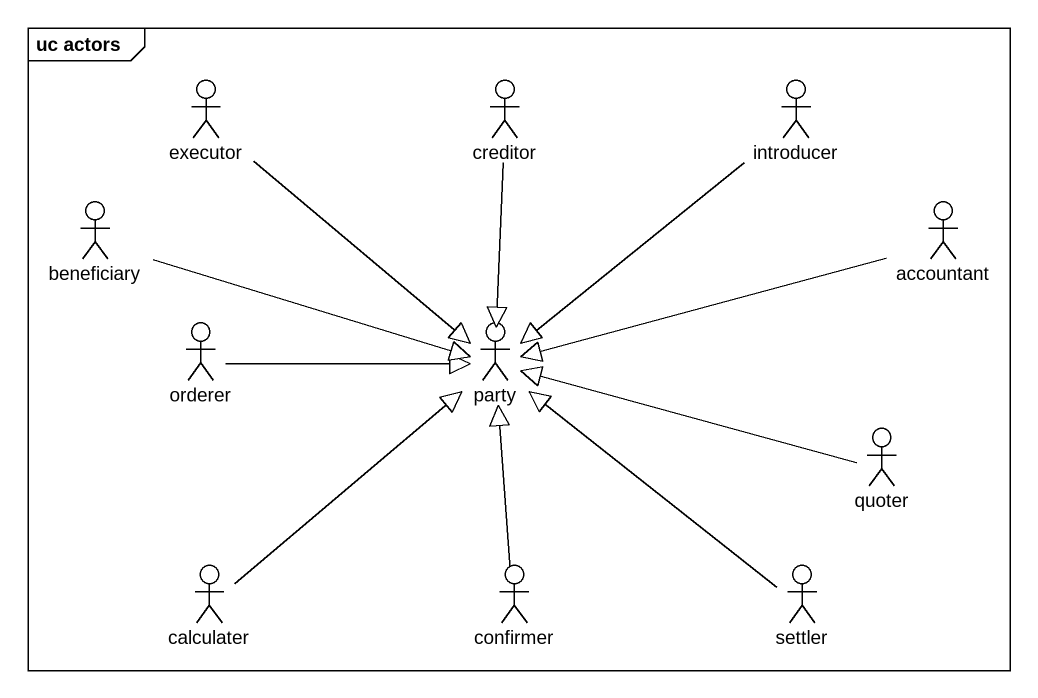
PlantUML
@startuml
mainframe uc actors
actor executor
actor creditor
actor introducer
actor beneficiary
actor accountant
actor orderer
actor party
actor quoter
actor calculater
actor confirmer
actor settler
executor --|> party
creditor --|> party
introducer --|> party
beneficiary -right-|> party
accountant -left-|> party
orderer -right-|> party
quoter -left-|> party
calculater -up-|> party
confirmer -up-|> party
settler -up-|> party
@enduml
